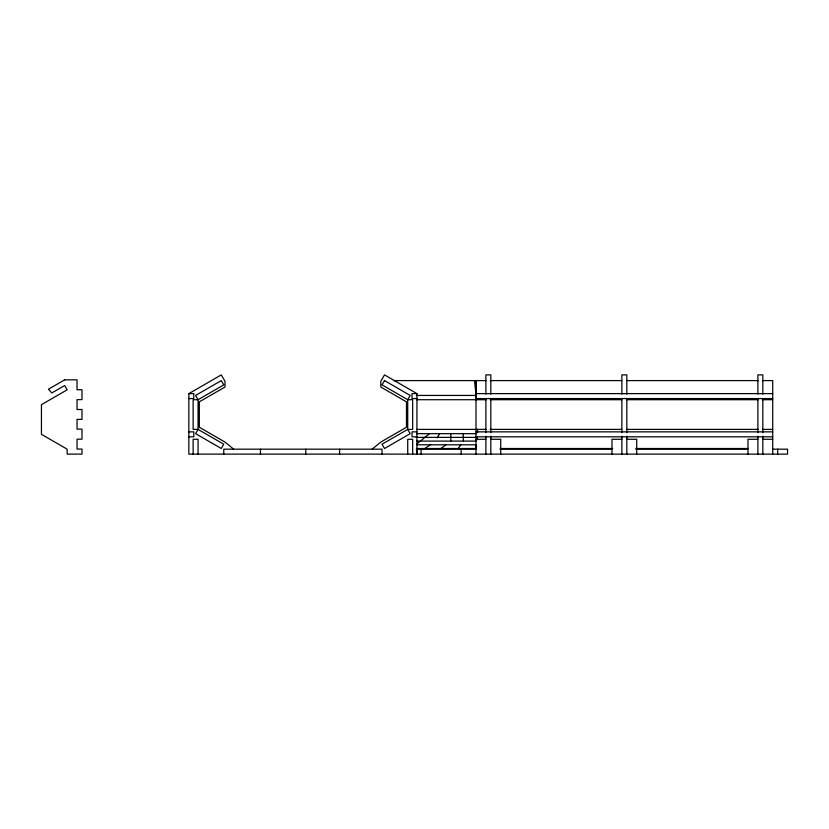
<?xml version="1.0" encoding="UTF-8"?>
<svg xmlns="http://www.w3.org/2000/svg" width="829" height="829" viewBox="0 0 829 829"><rect width="100%" height="100%" fill="white"/><g stroke="black" fill="none" stroke-linecap="round" stroke-linejoin="round"><path stroke-width="1.24" d="M475.991 399.713L475.991 380.594L475.991 454.116M476.271 446.033L475.991 448.51L416.438 448.51M476.965 439.857L477.245 437.38M437.277 437.909L439.515 433.671M458.178 448.51L460.789 444.8M372.128 449.173L380.791 442.085L406.479 427.246L406.479 401.858L380.791 387.019L380.791 381.309L384.501 374.884L416.946 393.62L416.914 454.116M416.749 444.054L429.463 433.671M440.976 448.51L445.888 444.8M424.925 448.51L430.738 444.458M772.711 449.173L787.55 449.173L787.55 454.116L188.846 454.116L188.846 393.62L221.291 374.884L225.001 381.309L225.001 387.019L199.312 401.858L199.312 427.246L225.001 442.085L233.664 449.173M393.578 380.594L486.312 380.594M490.177 380.594L621.771 380.594M626.931 380.594L758.525 380.594M762.39 380.594L772.711 380.594L772.711 454.116M188.846 393.62L193.789 393.62L193.789 398.562L188.846 398.562M416.946 393.62L412.003 393.62L412.003 398.562L416.946 398.562M475.991 393.62L772.711 393.62M416.469 395.433L476.147 395.433L474.468 380.594M475.991 398.562L772.711 398.562M416.863 399.713L486.312 399.713M490.177 399.713L621.771 399.713M626.931 399.713L758.525 399.713M762.39 399.713L772.711 399.713M416.863 429.391L486.312 429.391M490.177 429.391L621.771 429.391M626.931 429.391L758.525 429.391M762.39 429.391L772.711 429.391M188.846 431.857L193.789 431.857L193.789 436.81L188.846 436.81M416.946 431.857L412.003 431.857L412.003 436.81L416.946 436.81M475.991 431.857L772.711 431.857M416.469 433.671L475.991 433.671M475.991 436.81L772.711 436.81M416.21 437.38L475.991 437.38M475.991 439.277L485.877 439.277M490.82 439.277L500.716 439.277L500.716 454.116M621.874 439.277L611.989 439.277L611.989 454.116M626.828 439.277L636.713 439.277L636.713 454.116M757.882 439.277L747.986 439.277L747.986 454.116M762.825 439.277L772.711 439.277M416.541 441.09L475.991 441.09M417.111 444.8L475.991 444.8M500.498 448.51L612.735 448.51M635.957 448.51L748.204 448.51M416.251 449.173L475.991 449.173M499.814 449.173L611.595 449.173M635.812 449.173L747.603 449.173M477.504 429.391L477.618 432.603M463.183 433.671L463.401 441.09M777.664 449.173L777.664 454.116M762.825 394.2L762.825 374.884L757.882 374.884L757.882 394.2M762.825 398.562L762.825 432.603M762.825 436.147L762.825 454.116M757.882 398.562L757.882 432.603M757.882 436.147L757.882 454.116M626.828 394.2L626.828 374.884L621.874 374.884L621.874 394.2M626.828 398.562L626.828 432.603M626.828 436.147L626.828 454.116M621.874 398.562L621.874 432.603M621.874 436.147L621.874 454.116M490.82 394.2L490.82 374.884L485.877 374.884L485.877 394.2M490.82 398.562L490.82 432.603M490.82 436.147L490.82 454.116M485.877 398.562L485.877 432.603M485.877 436.147L485.877 454.116M461.152 449.173L461.152 454.116M450.81 433.671L450.81 441.09M421.059 449.173L421.059 454.116M417.091 449.173L417.091 454.116M412.666 454.116L412.666 439.277L407.723 439.277L407.723 454.116M382.024 454.116L382.024 449.173L223.768 449.173L223.768 454.116M339.6 449.173L339.6 454.116M305.746 449.173L305.746 454.116M260.472 449.173L260.472 454.116M198.069 454.116L198.069 439.277L193.126 439.277L193.126 454.116M198.069 429.391L195.603 433.671L221.291 448.51L223.768 444.22L198.069 429.391L193.126 429.391L193.126 399.713L198.069 399.713L223.768 384.874L221.291 380.594L195.603 395.433L198.069 399.713L198.069 429.391M384.501 380.594L382.024 384.874L407.723 399.713L412.666 399.713L412.666 429.391L407.723 429.391L382.024 444.22L384.501 448.51L410.189 433.671L407.723 429.391L407.723 399.713L410.189 395.433L384.501 380.594M64.672 379.827L48.445 389.195L51.823 392.956L64.672 385.537L67.149 389.827L41.45 404.656L41.45 434.334L67.149 449.173L67.149 454.116L81.988 454.116L81.988 449.069L77.035 449.069L77.035 439.173L81.988 439.173L81.988 429.111L77.035 429.111L77.035 419.391L81.988 419.391L81.988 409.505L77.035 409.505L77.035 399.609L81.988 399.609L81.988 389.723L77.035 389.723L77.035 379.827L64.672 379.827"/></g></svg>
